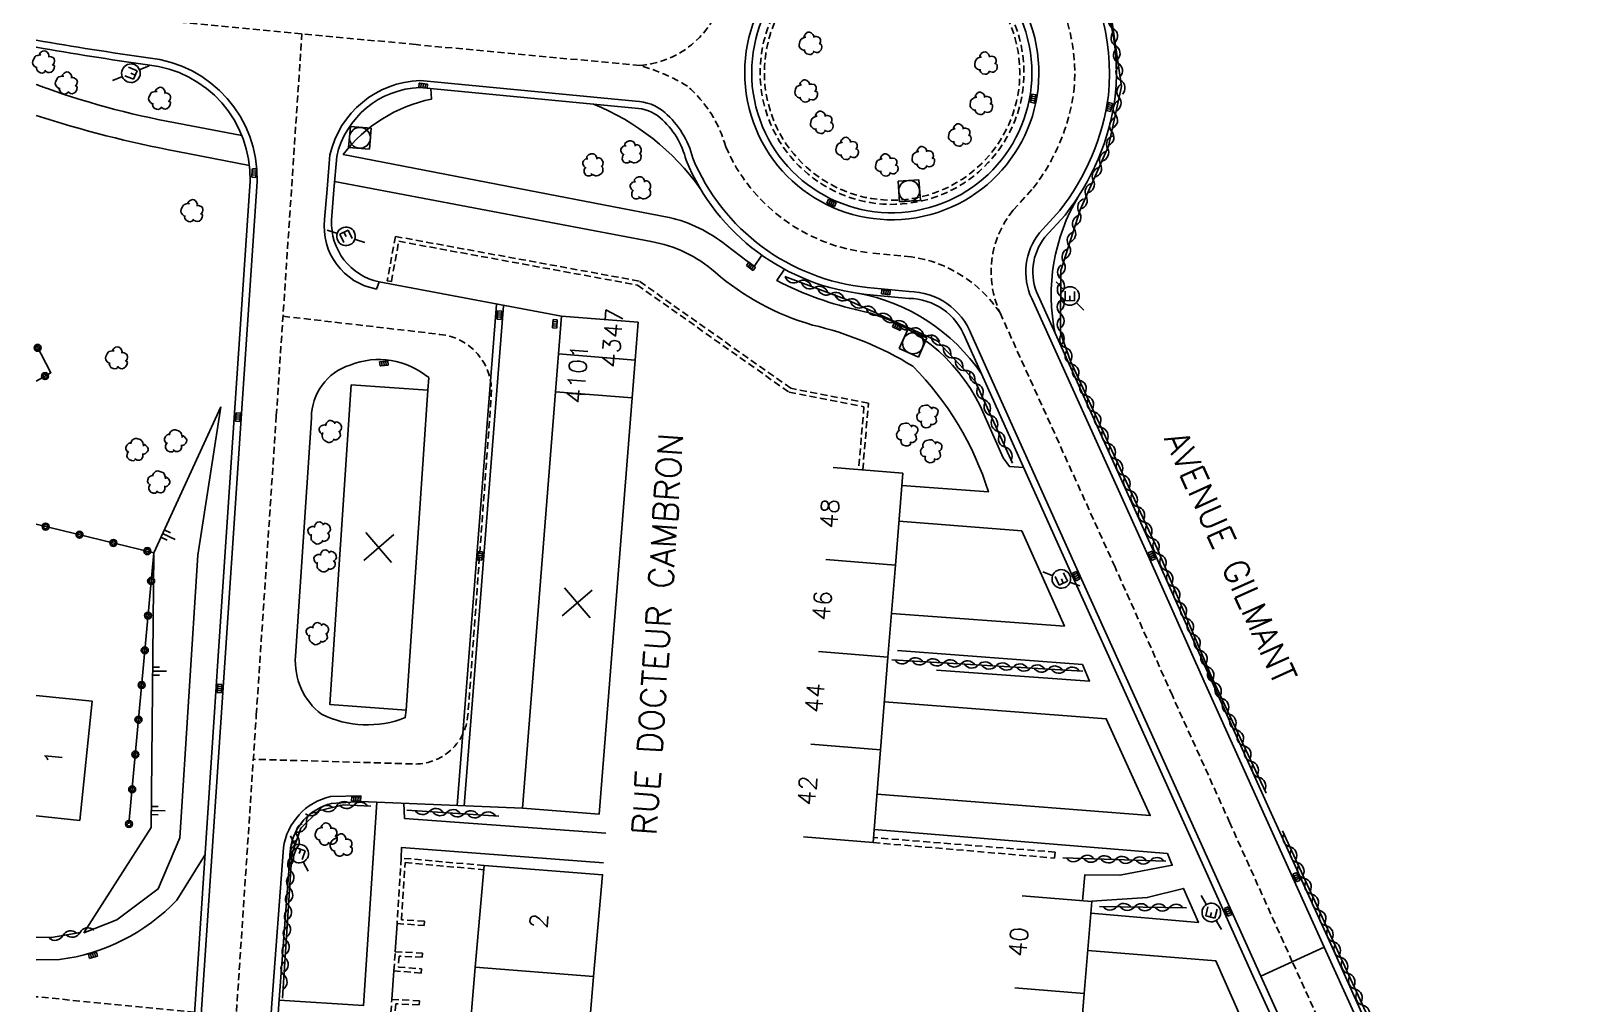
# Model space of a CAD drawing. Header units: millimetres. Extents: x 126000 to 127000, y 153000 to 154000.
# Drawn here: x 125999.6 to 126110.8, y 153495.6 to 153565.3 of the extents above; entities that cross this region are included whole.
import ezdxf
from ezdxf.enums import TextEntityAlignment as Align

# ---------------------------------------------------------------- set-up
doc = ezdxf.new("R2010")
doc.units = ezdxf.units.MM
doc.linetypes.add('DASHED', pattern=[0.75, 0.5, -0.25])
doc.layers.get('0').update_dxf_attribs({"linetype": 'CONTINUOUS'})
for name, color, linetype in [('W0001', 6, 'DASHED'), ('W0008', 7, 'CONTINUOUS'), ('W0100', 7, 'CONTINUOUS'), ('W0112', 1, 'DASHED'), ('W0211', 2, 'CONTINUOUS'), ('W0300', 7, 'CONTINUOUS'), ('W0310', 3, 'CONTINUOUS'), ('W0322', 7, 'CONTINUOUS'), ('W0334', 7, 'CONTINUOUS'), ('W0400', 7, 'CONTINUOUS'), ('W0420', 7, 'CONTINUOUS'), ('W0471', 7, 'CONTINUOUS'), ('W0984', 7, 'CONTINUOUS'), ('W0989', 7, 'CONTINUOUS'), ('W0991', 7, 'CONTINUOUS'), ('W1102', 7, 'CONTINUOUS')]:
    doc.layers.add(name, color=color, linetype=linetype)
doc.styles.get("Standard").update_dxf_attribs({"font": 'romans.shx', "width": 0.85})

# ---------------------------------------------------------------- blocks, each defined once
blk = doc.blocks.new('T400')
for p, q in [((-0.15, 0.3), (0.15, 0.3)), ((-0.15, -0.25), (-0.15, 0.3)), ((-0.15, 0.15), (0.15, 0.15)), ((-0.15, 0), (0.15, 0)), ((0.15, 0.3), (0.15, -0.25)), ((-0.15, -0.15), (0.15, -0.15)), ((-0.15, -0.25), (-0.15, -0.3)), ((-0.15, -0.3), (0.15, -0.3)), ((0.15, -0.3), (0.15, -0.25))]:
    blk.add_line(p, q)
blk = doc.blocks.new('T471')
for p, q in [((-0.333334, 0.333334), (-0.333334, -0.333334)), ((-0.333334, 0.333334), (0.333334, 0.333334)), ((-0.333334, 0), (0, 0)), ((0.500001, 0.500001), (1.000002, 1.000002)), ((-0.500001, -0.500001), (-1.000002, -1.000002)), ((-0.333334, -0.333334), (0.333334, -0.333334))]:
    blk.add_line(p, q)
blk.add_ellipse((0, 0), major_axis=(0.4714054636000732, 0.4714054636000732), ratio=1, start_param=5.497787143782138, end_param=11.78097245096172)
blk = doc.blocks.new('T420')
for p, q in [((0.7499999999708962, 0.75), (-0.7500000000291038, 0.75)), ((-0.7500000000291038, 0.75), (-0.7500000000291038, -0.75)), ((0.75, 0.75), (0.75, -0.75)), ((0.7499999999708962, -0.75), (-0.7500000000291038, -0.75))]:
    blk.add_line(p, q)
blk.add_ellipse((0, 0), major_axis=(-0.5303300858918937, 0.5303300858918937), ratio=0.9999999999925214, start_param=3.926990816990981, end_param=10.21017612417057)
blk = doc.blocks.new('T300')
for p, q in [((-0.7999991999999999, 0.5142852), (-0.8571420000000001, 0.3428568)), ((-0.8571420000000001, 0.3428568), (-0.8571420000000001, 0.1714284)), ((-0.8571420000000001, 0.1714284), (-0.7428564, 0.05714279999999999)), ((-0.6857135999999999, 0.6285708), (-0.7999991999999999, 0.5142852)), ((-0.7999991999999999, -0.05714279999999999), (-0.7428564, 0.05714279999999999)), ((-0.7428564, 0.05714279999999999), (-0.6857135999999999, 0.1142856)), ((-0.5714279999999999, 0.6857135999999999), (-0.6857135999999999, 0.6285708)), ((-0.4571423999999999, 0.6857135999999999), (-0.5714279999999999, 0.6857135999999999)), ((-0.285714, 0.6285708), (-0.4571423999999999, 0.6857135999999999)), ((-0.285714, 0.6285708), (-0.1714284, 0.7428564)), ((-0.2285712, 0.5714279999999999), (-0.285714, 0.6285708)), ((-0.1714284, 0.7428564), (-0.05714279999999999, 0.7999991999999999)), ((-0.05714279999999999, 0.7999991999999999), (0.05714279999999999, 0.7999991999999999)), ((0.05714279999999999, 0.7999991999999999), (0.2285712, 0.7428564)), ((0.2285712, 0.7428564), (0.3428568, 0.6285708)), ((0.3428568, 0.6285708), (0.3999996, 0.5142852)), ((0.4571423999999999, 0.4571423999999999), (0.3428568, 0.4571423999999999)), ((0.3999996, 0.5142852), (0.3999996, 0.4571423999999999)), ((0.5714279999999999, 0.3999996), (0.4571423999999999, 0.4571423999999999)), ((0.5714279999999999, 0.3999996), (0.6857135999999999, 0.285714)), ((0.6857135999999999, 0.285714), (0.7428564, 0.1714284)), ((0.7428564, 0.05714279999999999), (0.6857135999999999, -0.1714284)), ((0.7428564, 0.1714284), (0.7428564, 0.05714279999999999)), ((-0.7999991999999999, -0.1714284), (-0.7999991999999999, -0.05714279999999999)), ((-0.7999991999999999, -0.2285712), (-0.7999991999999999, -0.1714284)), ((-0.7428564, -0.3428568), (-0.7999991999999999, -0.2285712)), ((-0.6857135999999999, -0.3999996), (-0.7428564, -0.3428568)), ((-0.5142852, -0.4571423999999999), (-0.6857135999999999, -0.3999996)), ((-0.3999996, -0.4571423999999999), (-0.5142852, -0.4571423999999999)), ((-0.3999996, -0.4571423999999999), (-0.3428568, -0.4571423999999999)), ((-0.3428568, -0.4571423999999999), (-0.3428568, -0.3999996)), ((-0.3428568, -0.5142852), (-0.3428568, -0.4571423999999999)), ((-0.285714, -0.6285708), (-0.3428568, -0.5142852)), ((-0.1714284, -0.7428564), (-0.285714, -0.6285708)), ((-0.05714279999999999, -0.7999991999999999), (-0.1714284, -0.7428564)), ((0.05714279999999999, -0.7999991999999999), (-0.05714279999999999, -0.7999991999999999)), ((0.1714284, -0.7428564), (0.05714279999999999, -0.7999991999999999)), ((0.2285712, -0.6857135999999999), (0.1714284, -0.7428564)), ((0.285714, -0.4571423999999999), (0.2285712, -0.4571423999999999)), ((0.285714, -0.6285708), (0.2285712, -0.6857135999999999)), ((0.4571423999999999, -0.3999996), (0.285714, -0.4571423999999999)), ((0.3428568, -0.5142852), (0.285714, -0.6285708)), ((0.3428568, -0.5142852), (0.3428568, -0.4571423999999999)), ((0.5714279999999999, -0.3428568), (0.4571423999999999, -0.3999996)), ((0.6285708, -0.285714), (0.5714279999999999, -0.3428568)), ((0.6857135999999999, -0.1714284), (0.6285708, -0.285714))]:
    blk.add_line(p, q)
blk = doc.blocks.new('t310o')
at = {"color": 0, "linetype": 'Continuous'}
for centre, start, end in [((-0.4999987064074958, 0.3750017247803044), 216.8699, 323.1304), ((0.5000012935925042, -0.3749982752196956), 36.8699, 143.1303)]:
    blk.add_arc(centre, 0.625, start, end, dxfattribs=at)
blk = doc.blocks.new('t211o')
at = {"color": 0, "linetype": 'Continuous'}
for p, q in [((-0.2886658000061288, 0.5), (-0.2886658000061288, 0)), ((0, 1), (0, 0)), ((0.2886658000061288, 0.5), (0.2886658000061288, 0))]:
    blk.add_line(p, q, dxfattribs=at)
blk = doc.blocks.new('t322o')
at = {"color": 0, "linetype": 'Continuous'}
for radius in [0.25, 0.150337]:
    blk.add_circle((0, 0), radius, dxfattribs=at)
blk = doc.blocks.new('t991o')
at = {"color": 0, "linetype": 'Continuous'}
for p, q in [((-1, 1), (1, -1)), ((-1, -1), (1, 1))]:
    blk.add_line(p, q, dxfattribs=at)

msp = doc.modelspace()

# ---------------------------------------------------------------- linework, layer by layer
at = {"layer": 'W0001'}
for points in [[(126092.1254818241, 153493.950172016), (126090.005535337, 153498.5828809013), (126085.5327787733, 153508.5346497105), (126081.4099887479, 153517.6633053063), (126077.3077399471, 153526.8730732389), (126069.0673034979, 153545.0925967282, -0.286243816348175), (126070.0014970807, 153552.4608400888), (126071.434008993, 153554.0357813205, 0.1318250805702754), (126074.3546760991, 153560.9784265388, 0.2010475705900145), (126071.4521603149, 153570.5047268312, 0.07527855416345194), (126068.4113195113, 153573.2149236782, -0.3589691496142045), (126063.2072453501, 153581.4269910468), (126064.3504383522, 153595.0006336116), (126065.4657455641, 153608.7554792276), (126067.2342206985, 153629.7855823606, -0.01152301407674411), (126068.9780963349, 153649.3444184691)], [(126063.1496729372, 153580.3249370162, -0.2543915031012401), (126059.010439299, 153575.5323952013, 0.1059811489699411), (126052.2785211479, 153571.7213538837, 0.07918174039418503), (126048.517208475, 153566.14723496, -0.247516901034698), (126043.2602221362, 153562.8333177305), (126027.2305636698, 153564.3285724954), (126011.5090121494, 153565.8192730898), (126007.2075903897, 153566.2604321244, -0.01159543431329055), (126000, 153567.2503949292)], [(126010.9639545001, 153444.1003544526), (126012.2400768341, 153463.6338957485), (126014.3083272935, 153494.2709655186), (126015.7781712212, 153516.2807078228), (126017.2119501956, 153537.7219578962), (126019.0461927102, 153565.104605741, 0.3935278459927594)], [(126069.0673034979, 153545.0925967282, 0.2134632574279807), (126062.6940753562, 153549.1200980521), (126059.78330999, 153549.402265633, -0.2718493976646286), (126049.4097693792, 153557.0026849463, 0.1490013374721997), (126046.6627841489, 153561.3516527885, 0.06879055396727436), (126043.2602221362, 153562.8333177305)]]:
    msp.add_lwpolyline(points, format="xyb", dxfattribs=at)
at = {"layer": 'W0001', "flags": 128}
msp.add_lwpolyline([(126017.6898031337, 153544.8556267646), (126028.9158268118, 153543.5595042669, -0.4086178101089108), (126032.6174111531, 153539.1894320606), (126030.9401888286, 153516.273254513, -0.4211894415947664), (126026.7895631913, 153512.7739667248), (126015.5655969763, 153513.0975777888)], format="xyb", dxfattribs=at)
at = {"layer": 'W0001'}
msp.add_lwpolyline([(126014.3347001506, 153494.6658780506), (126000, 153496.0772445896)], dxfattribs=at)
at = {"layer": 'W0008'}
for points in [[(126109.2825, 153642.0534), (126097.8853, 153643.3455), (126083.3761141183, 153645.3119554392, 0.1016911629602481), (126074.8206, 153644.7295000001, 0.2937567961027519), (126070.3043, 153637.4281), (126069.7154630292, 153629.57692835), (126067.9472995719, 153608.5505315756), (126066.8319794725, 153594.7955270302), (126065.6838214097, 153581.1629320655, 0.3769730419742415), (126069.4564555209, 153575.5008079917, -0.08110499844343785), (126073.3685079167, 153572.0946047731, -0.2017887072768284), (126076.8274917467, 153560.6836546676, -0.133977803488562), (126073.338592148, 153552.4291359011), (126071.8940578843, 153550.8409769805, 0.2830869073643792), (126071.3322243873, 153546.1271590669), (126079.5794099335, 153527.8927133905), (126083.681934, 153518.6823274717), (126087.8020755862, 153509.5595360332), (126092.2987071381, 153499.6365799144), (126094.40856285, 153494.953200746, -0.01625804763356071)], [(126016.8034110419, 153463.6750721386), (126023.2673225066, 153463.0702654452), (126021.948725373, 153443.1377025611), (126008.4728870265, 153444.3186594899), (126009.7455715242, 153463.7995780119), (126011.8138834293, 153494.4375482558), (126013.2837346764, 153516.447400449), (126014.7175306412, 153537.8889039844), (126015.8310223893, 153554.5117620734, 0.3936194147358555), (126008.0416928726, 153563.3779169182, -0.008369664530098356), (126000, 153564.6510114259)], [(126089.8579809467, 153492.9212877481), (126087.7374531584, 153497.5552669484), (126083.3596575503, 153507.2892590535), (126079.1376793317, 153516.66731702), (126074.5767893388, 153526.7499951246), (126067.0172604282, 153543.5291573883, 0.306620738655455), (126062.5480199877, 153546.6325843652), (126059.5373761652, 153546.9244340947, -0.2754434327602749), (126047.0468945245, 153556.1968732277, 0.1551624071350079), (126045.0366807702, 153559.4659466073, 0.1723275204213076), (126042.9493139218, 153560.2762963265), (126027.5132010849, 153561.7600967537, 0.3396791969704065), (126021.0491965662, 153556.4264848102), (126020.8453223021, 153553.9577473952)], [(126020.8453223021, 153553.9577473952), (126020.675526979, 153551.8039485866, 0.3974432292206965), (126024.3863279849, 153546.8093849164), (126024.5890263388, 153547.3162790376), (126037.6529344131, 153544.8607591481)], [(126034.854311559, 153509.6040446572), (126023.2542180204, 153510.0678723678), (126023.2572505893, 153510.4847049523), (126021.0965131114, 153510.4276221918, 0.3098795647081695), (126017.7204294921, 153506.746940617), (126016.8955083769, 153495.6033784717), (126014.8429246505, 153464.5050518067, 0.2829779388446805), (126016.2239925804, 153463.2253692835)], [(126012.0995084917, 153506.2183348446), (126010.082429174, 153503.0074994233, -0.1737748489588022), (126001.6705612183, 153498.7440704885), (126000, 153498.714760247)]]:
    msp.add_lwpolyline(points, format="xyb", dxfattribs=at)
msp.add_lwpolyline([(126058.4612969038, 153572.4589670546, 35.28417534885705), (126059.6268511283, 153572.7159641789, 0.02834131703838709)], format="xyb", close=True, dxfattribs=at)
at = {"layer": 'W0008', "flags": 128}
msp.add_lwpolyline([(126026.5249840601, 153516.6233644716), (126026.4553236038, 153516.0913297222, -0.2124952124611866), (126020.4519189869, 153516.327387535, -0.2527288437515205), (126018.5875510138, 153520.4936701359), (126019.7318767309, 153537.5759878304, -0.3297638766081699), (126022.5020549508, 153541.3582159529, -0.277835324053953), (126028.1280739855, 153540.4546633383), (126028.0631322173, 153539.5505701037)], format="xyb", dxfattribs=at)
at = {"layer": 'W0100'}
for points in [[(126040.3346686624, 153509.1694719251), (126042.7001232626, 153539.000004192), (126042.9169378032, 153541.7191341697), (126043.1330200305, 153544.4227761975), (126037.6529344131, 153544.8607591481), (126037.4368117319, 153542.1566109723), (126037.2198612258, 153539.4357758343), (126034.854311559, 153509.6040446572)], [(126028.0631322173, 153539.5505701037), (126026.5249840601, 153516.6233644716), (126021.0377629888, 153517.0272658998), (126022.5787918684, 153539.9315929079)], [(126032.1020969306, 153505.4821806687), (126031.4482955992, 153498.1907128824), (126030.9468862454, 153492.1357617216), (126030.4413074979, 153486.1761755237), (126029.9839242081, 153480.1116344886), (126029.3786932603, 153473.0410614461), (126037.8656214206, 153472.3824910153), (126038.4708523684, 153479.4530640578), (126038.9282356582, 153485.5176050929), (126039.4338144057, 153491.4771912908), (126039.9352237594, 153497.5321424516), (126040.5890250909, 153504.8236102379)]]:
    msp.add_lwpolyline(points, close=True, dxfattribs=at)
for points in [[(126057.1138334024, 153534.010229512), (126062.0975911332, 153533.6075470891), (126061.5644956759, 153527.0097458055), (126061.0314002186, 153520.4119445219), (126060.4992702358, 153513.7699863547), (126059.967140253, 153507.1280281876), (126054.9833825221, 153507.5307106104)], [(126000, 153509.040007307), (126003.1329401712, 153508.7168956961), (126004.0293248268, 153517.2603297363), (126000, 153517.6758887845)], [(126070.6499874522, 153503.3109604483), (126075.6335884594, 153502.9063430305), (126075.0979313381, 153496.3087492272), (126074.5622742168, 153489.7111554239), (126074.0275654253, 153483.0694043656), (126073.4928566337, 153476.4276533072), (126068.5092556265, 153476.8322707251)]]:
    msp.add_lwpolyline(points, dxfattribs=at)
at = {"layer": 'W0112'}
for points in [[(126058.8289735612, 153571.4408008157, 51.34197711209075), (126059.5457048557, 153571.6076119684, 0.01947723979964351)], [(126058.9311969311, 153571.1577249611, 60.16882858904796), (126059.5229936331, 153571.2974063004, 0.01661990142487249)]]:
    msp.add_lwpolyline(points, format="xyb", close=True, dxfattribs=at)
for points in [[(126059.228587594, 153533.8393595806), (126059.6369862995, 153538.6181001776), (126054.0707058221, 153539.6907888443), (126043.2018753498, 153547.3786679513), (126025.7434713271, 153550.5773665504), (126025.1602808505, 153547.3943298727), (126025.4553688383, 153547.3402643617), (126025.9844938039, 153550.2282130517), (126043.082686076, 153547.0955118267), (126053.9503401118, 153539.4084648518), (126059.3150840855, 153538.3746146742), (126058.9295588898, 153533.8635207878)], [(126059.967140253, 153507.1280281876), (126072.9597687035, 153506.0118249953), (126073.0189219679, 153506.4429407005), (126059.9958439706, 153507.4863032296)], [(126032.1020969306, 153505.4821806687), (126026.1619678123, 153506.0141412671), (126025.8612450331, 153501.31718184), (126027.8034566428, 153501.1884609275), (126027.823295749, 153501.4878042252), (126026.1797573805, 153501.5967304397), (126026.4416938412, 153505.6878901859), (126032.0753044336, 153505.1833794585)]]:
    msp.add_lwpolyline(points, dxfattribs=at)
for points in [[(126027.596345401, 153497.7772230022), (126025.6366283163, 153497.9289038436), (126025.7244328942, 153499.2940135008), (126027.6755889366, 153499.2055129454), (126027.6619955096, 153498.9058210724), (126026.0049185216, 153498.9809827871), (126025.9550170605, 153498.205158017), (126027.619495968, 153498.0763284204)], [(126027.1937857408, 153491.8074119499), (126025.2166588661, 153491.9342004389), (126025.4883884326, 153495.8891567032), (126027.4607402161, 153495.7876492051), (126027.4453210598, 153495.4880457178), (126025.7674697491, 153495.5743966873), (126025.5366105811, 153492.2142989095), (126027.2129845984, 153492.1067969927)]]:
    msp.add_lwpolyline(points, close=True, dxfattribs=at)
at = {"layer": 'W0211'}
for points in [[(126013.241621028, 153538.3621467802), (126008.4276887126, 153527.9090459908), (126008.2394938201, 153508.1976644651), (126003.4335775839, 153500.6652105634)], [(126013.241621028, 153538.3621467802), (126011.5933926235, 153527.7232837011), (126010.2972663642, 153507.4726711985), (126008.7451132353, 153503.8025946128), (126005.7856353235, 153501.5872033178), (126003.4335775839, 153500.6652105634)]]:
    msp.add_lwpolyline(points, dxfattribs=at)
at = {"layer": 'W0310'}
for points in [[(126088.1366018239, 153510.671687586), (126084.2444086685, 153518.97029118), (126080.3126414155, 153528.2064585003), (126074.1210644024, 153541.6367257393), (126073.3998954697, 153543.6572997197), (126073.4305461119, 153548.1321547552), (126074.8002548486, 153552.4958652023), (126076.8408777115, 153557.0421367771), (126077.7564972409, 153561.322182884), (126076.917108074, 153567.2196198329), (126073.9552055441, 153572.6330411377), (126067.8538325605, 153579.7698649001), (126066.7970624733, 153582.9305426807), (126067.6658137769, 153594.8244359025), (126068.8831499646, 153610.4554636722), (126070.2987043597, 153627.5523932828)], [(126069.9547554135, 153534.3272319669), (126067.2893894012, 153540.2057319142), (126064.5588357622, 153543.0856102075), (126058.1031464465, 153546.043985701), (126053.6388531303, 153547.7022427637)], [(126075.0012418758, 153519.4186294037), (126061.3102065741, 153520.2231981944)], [(126023.9839746529, 153509.7361612626), (126022.0287240313, 153509.8216828213), (126020.2231491628, 153509.4060157737), (126018.9624267414, 153508.1659498779), (126018.3300496956, 153506.3031139533), (126017.6578992696, 153495.9773802721)], [(126033.1556273648, 153509.0268828613), (126026.5663997243, 153509.4580461959)], [(126089.3061569685, 153507.9674831681), (126096.0875044502, 153493.2076200189), (126099.6346192083, 153485.4587219003), (126101.5411273357, 153480.5065014791), (126103.1463403359, 153474.8975353717), (126104.2406596241, 153468.4620006312), (126104.5074525419, 153460.5830310165), (126105.3229126604, 153457.8897464205), (126107.5378904862, 153456.1383507282), (126110.5840060528, 153455.8722741316), (126123.4739253517, 153461.6769750615), (126131.3385225561, 153465.3175712699), (126136.4654009439, 153468.5083739019), (126140.3207817519, 153473.1329436295), (126142.0962442218, 153479.288032082), (126142.3380702038, 153482.2754889946)], [(126073.5704532447, 153506.025112625), (126080.9381271562, 153505.7869774053)], [(126076.1894047808, 153502.5449864905), (126082.4262274536, 153502.4411649173)], [(126003.1518284692, 153500.6783572891), (126001.1153954267, 153500.3165161039), (126000, 153500.355019624)]]:
    msp.add_lwpolyline(points, dxfattribs=at)
at = {"layer": 'W0322'}
for points in [[(126000, 153540.1997491846), (126001.0606904402, 153540.8006605373), (126000, 153542.8241059884)], [(126000, 153529.9434679959), (126008.4276887126, 153527.9090459908), (126006.6574839997, 153508.4592439526)]]:
    msp.add_lwpolyline(points, dxfattribs=at)
at = {"layer": 'W0334'}
for points in [[(126070.2190976359, 153629.59916375), (126068.4456035903, 153608.5093774291), (126067.3302809025, 153594.7543409797), (126066.180997862, 153581.1083886428, 0.3820884355488507), (126069.6549263088, 153575.9658116347, -0.08225938743038703), (126073.7533171346, 153572.4138568143, -0.2019101585342701), (126077.324024782, 153560.6244252061, -0.1343480371593384), (126073.7204724077, 153552.1058938911), (126072.2756702361, 153550.5174404256, 0.2821195766452976), (126071.7868979449, 153546.3351895697), (126080.0355685651, 153528.0974604096), (126084.1381479078, 153518.8869503931), (126088.2576276062, 153509.7656245023), (126092.754582793, 153499.8419512542), (126094.8622836022, 153495.1633554589, -0.01626059921547119), (126101.2945956986, 153480.4334260034, -0.1036216111015724), (126104.2320112872, 153459.8469976524, 0.1425569151355981), (126105.3641721298, 153457.4016486171, 0.3043901661208865), (126111.1696169283, 153455.8384146577), (126123.6216199356, 153461.5267643947), (126130.5659971555, 153464.7028222709, 0.1622596396287887), (126140.1773507091, 153472.6924494716, 0.1348548476668401), (126142.5234304811, 153482.4090103629), (126143.0270467472, 153482.284603185)], [(126007.9863547964, 153444.5411244247), (126009.2467069814, 153463.8332554214), (126011.315006712, 153494.4710452612), (126012.7848488445, 153516.4807610056), (126013.0048588982, 153519.7708709296), (126014.2186579285, 153537.9224604334), (126015.3315004722, 153554.5356268276, 0.3936415764569223), (126007.9819177739, 153562.8813976481, -0.008290133336171967), (126000, 153564.1433842937)], [(126000, 153561.4749667934, -0.0009681379863533033), (126000.8172476354, 153561.1722155838, 0.04304632258501381), (126010.6013226481, 153558.6139080871), (126014.7408183724, 153557.8195796511)], [(126097.7809950191, 153444.1071998346), (126098.0474097136, 153454.9019030635), (126098.2187037785, 153461.4760680775, 0.08660111347300442), (126096.1633028821, 153476.5392955175, 0.02959830321407022), (126093.1819612709, 153484.3145956463), (126089.4026594856, 153492.7146844813), (126087.2821170716, 153497.3486956423), (126082.9036917284, 153507.0840879573), (126078.68193573, 153516.4616523202), (126074.1209191779, 153526.5446115896), (126066.5556395094, 153543.3365382598, 0.3087499349312949), (126062.5214465323, 153546.1328165637), (126059.4880467876, 153546.4268722365, -0.2761304197810825), (126046.5703934991, 153556.0406161961, 0.1567777747991174), (126044.7101537828, 153559.087290924, 0.173778990574972), (126042.918782644, 153559.7769264487), (126027.498574492, 153561.2591980338, 0.3382753243365162), (126021.5364794831, 153556.3144345326), (126021.3436260103, 153553.9165962784), (126021.1731926272, 153551.754659797, 0.3694445121954331), (126024.5890263385, 153547.3162790376)], [(126028.2753344011, 153561.1845317822), (126028.3292619455, 153560.4172028625, 0.1832446568952849), (126022.0135645883, 153556.457024919), (126035.9608285627, 153553.760218848), (126045.3614137197, 153551.9452319429, -0.109632130448979), (126049.4318730971, 153549.9598863163), (126051.4504736286, 153548.4164809081), (126052.0071990645, 153549.2287021715)], [(126047.579414182, 153554.0246736617, 0.1424298962923978), (126039.9353313665, 153560.0637114689, 0.1424298962923978)], [(126015.2841876409, 153555.6704805059), (126010.1288738957, 153556.6637679188, -0.03134114333806339), (126000, 153559.2548084554)], [(126062.026371131, 153532.726100031), (126068.2304891541, 153532.2689634064, 0.120415910586952), (126062.8147458533, 153541.2770731444, 0.07953745544276408), (126055.623288528, 153544.2281242036, -0.1090290297422527), (126048.6446677508, 153548.0165456542, 0.1408877699598718), (126044.0620102136, 153550.2086239941), (126021.3917019727, 153554.5143474112)], [(126074.6857366744, 153553.4583730335, 0.1887137714103675), (126073.0227253779, 153543.6027873378, 0.1953882400984634)], [(126053.610100609, 153548.2335655761), (126053.0736708107, 153547.4112198682, 0.06678306511411929), (126059.0894080849, 153545.2531669918, -0.2239642564101571), (126067.6495466814, 153538.4283642388), (126069.2924099576, 153534.7103763615), (126069.7315070685, 153534.0917996911), (126070.753622666, 153534.0186771343)], [(126067.7276217532, 153540.7352014705, 0.2020013556036918), (126058.8784204446, 153546.5007123649, 0.2020013556036918)], [(126023.2542180204, 153510.0678723678), (126021.1616833845, 153509.9291694224, 0.3053166115651166), (126018.217783856, 153506.6927202827), (126017.3942913575, 153495.5684568065), (126015.3479281205, 153464.5643756541, 0.2666875092282246), (126016.321256718, 153463.7158177391), (126016.8034110419, 153463.6750721386), (126015.4423716158, 153443.7078877587)]]:
    msp.add_lwpolyline(points, format="xyb", dxfattribs=at)
msp.add_lwpolyline([(126058.6315956908, 153571.9873774881, 40.87631822105083), (126059.5892712985, 153572.2026727353, 0.02446404283752277)], format="xyb", close=True, dxfattribs=at)
for points in [[(126032.990815248, 153545.7062023589), (126031.5952721057, 153528.0204311077), (126030.1797392141, 153509.7909566145)], [(126033.4848981944, 153545.6115187817), (126032.0937714776, 153527.9817222432), (126030.6796920794, 153509.7709660867)], [(126061.8195609496, 153530.1665350196), (126070.6202439419, 153529.4649857916), (126073.6811257028, 153522.6427551875), (126061.2846723285, 153523.5465408292)], [(126061.7230750909, 153520.8879781038), (126074.9652940455, 153519.8931620617), (126075.46276895, 153518.6959098663), (126064.5170696265, 153519.4789494365)], [(126060.7748941338, 153517.2102781245), (126076.6755530909, 153516.0077361651), (126079.8267862541, 153509.056324161), (126060.2451354293, 153510.5979178607)], [(126024.4026079939, 153510.0219541956), (126023.4488162275, 153495.4414723724), (126017.4129760252, 153495.8208612497)], [(126026.3545813704, 153509.9439048817), (126026.4022243379, 153508.8614725689), (126040.8243781573, 153507.7916263005)], [(126060.0415909615, 153508.0573095803), (126081.0523628852, 153506.354461333), (126081.4042641281, 153505.4993924205), (126077.6490357084, 153504.7861925845), (126075.133223736, 153504.8063910851), (126074.9832461844, 153502.95914417)], [(126040.6570297902, 153505.6812113005), (126026.1900957029, 153506.7785892782), (126026.1619678123, 153506.0141412671)], [(126075.6347138134, 153502.9202625232), (126079.6119817841, 153503.1854395386), (126082.199398152, 153503.8348994214), (126083.2801982066, 153501.3959771816), (126075.565898055, 153502.0726123191)], [(126025.8612450331, 153501.31718184), (126025.7244328942, 153499.2940135008)], [(126087.7374531584, 153497.5552669484), (126092.2987071381, 153499.6365799144)], [(126075.3483154673, 153499.392686159), (126084.5361274497, 153498.6425731182), (126087.5628811265, 153491.8009736246), (126074.8167176087, 153492.8450895746)], [(126025.6366283163, 153497.9289038436), (126025.4883884326, 153495.8891567032)]]:
    msp.add_lwpolyline(points, dxfattribs=at)
at = {"layer": 'W1102'}
for p, q in [((126042.9168974439, 153541.7186280141), (126037.4368117318, 153542.1566109721)), ((126042.7000281885, 153538.9988052221), (126037.2198612258, 153539.4357758342)), ((126056.580737945, 153527.4124282282), (126061.5644956759, 153527.0097458054)), ((126056.0476430606, 153520.8146268983), (126061.0314002186, 153520.4119445217)), ((126055.5155107861, 153514.1726689164), (126060.4992702357, 153513.7699863546)), ((126070.1143303308, 153496.7133666449), (126075.097931338, 153496.3087492271))]:
    msp.add_line(p, q, dxfattribs=at)
at = {"layer": 'W1102', "flags": 128}
msp.add_lwpolyline([(126039.9352237594, 153497.5321424516), (126031.4482955992, 153498.1907128824)], dxfattribs=at)

# ---------------------------------------------------------------- block references
at = {"layer": 'W0211'}
for p, rotation in [((126009.0586165733, 153529.2790595445), 245.2726660759335), ((126008.346617817, 153519.4177456625), 269.4529837781932), ((126008.2511469261, 153509.4182014075), 269.4529837781932)]:
    msp.add_blockref('t211o', p, dxfattribs=dict(at, rotation=rotation))
at = {"layer": 'W0300'}
for p, rotation in [((126055.4076249958, 153564.4177104501), 183.9612916612559), ((126000.5014703261, 153563.0880267326), 170.5954341296919), ((126067.9896834894, 153563.0027057175), 183.9612916612559), ((126002.1328665302, 153561.5778602897), 170.5954341296919), ((126055.1074097958, 153561.0119782464), 183.9612916612559), ((126008.8158585199, 153560.4792153398), 170.5954341296919), ((126067.6522131467, 153560.1199764815), 183.9612916612559), ((126056.2216616662, 153558.7608000505), 183.9612916612559), ((126066.106182037, 153557.8514499096), 183.9612916612559), ((126042.659143022, 153556.4979597588), 313.5369834856619), ((126058.041228712, 153556.8851211532), 183.9612916612559), ((126039.9260233984, 153555.5666712734), 313.5369834856619), ((126060.8792848522, 153555.7091663476), 183.9612916612559), ((126063.4947383956, 153556.2251381905), 183.9612916612559), ((126043.3347046379, 153553.9196620271), 313.5369834856619), ((126011.1238256101, 153552.4258080633), 169.0943153872019), ((126005.7291990253, 153541.8750497825), 169.0943153872019), ((126063.869915986, 153537.7931762541), 114.5193749850629), ((126021.0438433018, 153536.5584533914), 248.4218308222393), ((126062.4208650883, 153536.49988635), 114.5193749850629), ((126007.2295499712, 153535.346071246), 86.17937407815586), ((126009.9919581766, 153535.9697311908), 86.17937407815586), ((126064.1456698727, 153535.3004927133), 114.5193749850629), ((126008.7926829889, 153533.0140338173), 86.17937407815586), ((126020.2396273145, 153529.2823950597), 248.4218308222393), ((126020.6709312619, 153527.2781336608), 248.4218308222393), ((126020.111658928, 153522.0665283576), 248.4218308222393), ((126020.7380099626, 153507.7345542884), 175.7901846157489), ((126021.8140241384, 153506.9512217005), 175.7901846157489)]:
    msp.add_blockref('T300', p, dxfattribs=dict(at, rotation=rotation))
at = {"layer": 'W0310'}
for p, rotation in [((126077.1642671404, 153565.4831130162), 98.10056750567992), ((126077.3404059377, 153564.2455851886), 98.10056750567992), ((126077.5165447353, 153563.008057361), 98.10056750567992), ((126077.6926835327, 153561.7705295334), 98.10056750567992), ((126077.5897413009, 153560.5426854086), 77.92486790485691), ((126077.3282486021, 153559.3203427527), 77.92486790485691), ((126077.0667559033, 153558.0980000968), 77.92486790485691), ((126076.77116244, 153556.8868192204), 65.82676976152788), ((126076.2592914051, 153555.7464297941), 65.82676976152788), ((126075.7474203702, 153554.6060403678), 65.82676976152788), ((126075.2355493353, 153553.4656509415), 65.82676976152788), ((126074.7442516728, 153552.3174465091), 72.57364372961491), ((126074.3699020294, 153551.1248181745), 72.57364372961491), ((126073.9955523862, 153549.9321898398), 72.57364372961491), ((126073.6212027428, 153548.7395615052), 72.57364372961491), ((126073.4263448897, 153547.5187953372), 89.60755712532692), ((126054.6106690076, 153547.3412627769), 159.6225387641469), ((126055.7824428035, 153546.9060086313), 159.6225387641469), ((126073.4177831814, 153546.2688246587), 89.60755712532692), ((126056.9542165994, 153546.4707544857), 159.6225387641469), ((126058.1253000585, 153546.0338336166), 155.3799713403329), ((126059.2616632283, 153545.5130853604), 155.3799713403329), ((126060.3980263981, 153544.9923371043), 155.3799713403329), ((126061.534389568, 153544.4715888481), 155.3799713403329), ((126073.4092214729, 153545.0188539802), 89.60755712532692), ((126062.6707527378, 153543.9508405921), 155.3799713403329), ((126063.8071159076, 153543.4300923359), 155.3799713403329), ((126073.4006597644, 153543.7688833017), 89.60755712532692), ((126064.8499521778, 153542.7785736293), 133.4754020377059), ((126073.7825668016, 153542.5851296619), 109.6421384268909), ((126065.7100060501, 153541.8714863475), 133.4754020377059), ((126066.5700599224, 153540.9643990657), 133.4754020377059), ((126074.2228002644, 153541.4160485498), 114.7504890975669), ((126067.3738484291, 153540.0194564124), 114.3899772420729), ((126074.7461346266, 153540.2808740498), 114.7504890975669), ((126067.8900298259, 153538.8810115233), 114.3899772420729), ((126075.2694689887, 153539.1456995498), 114.7504890975669), ((126068.4062112229, 153537.7425666341), 114.3899772420729), ((126075.792803351, 153538.0105250498), 114.7504890975669), ((126068.9223926197, 153536.6041217451), 114.3899772420729), ((126076.3161377131, 153536.8753505499), 114.7504890975669), ((126069.4385740166, 153535.4656768559), 114.3899772420729), ((126076.8394720754, 153535.74017605), 114.7504890975669), ((126077.3628064377, 153534.60500155), 114.7504890975669), ((126077.8861407998, 153533.4698270501), 114.7504890975669), ((126078.4094751619, 153532.3346525501), 114.7504890975669), ((126078.9328095242, 153531.1994780502), 114.7504890975669), ((126079.4561438864, 153530.0643035502), 114.7504890975669), ((126079.9794782486, 153528.9291290503), 114.7504890975669), ((126080.4905542149, 153527.7885211508), 113.0590911865379), ((126080.9801545526, 153526.6383944146), 113.0590911865379), ((126081.4697548901, 153525.4882676784), 113.0590911865379), ((126081.9593552278, 153524.3381409421), 113.0590911865379), ((126082.4489555654, 153523.1880142059), 113.0590911865379), ((126082.9385559031, 153522.0378874696), 113.0590911865379), ((126083.4281562406, 153520.8877607334), 113.0590911865379), ((126083.9177565783, 153519.7376339973), 113.0590911865379), ((126062.5227702243, 153520.1519405541), 176.6368182929669), ((126063.7706173895, 153520.078609439), 176.6368182929669), ((126065.0184645546, 153520.005278324), 176.6368182929669), ((126066.2663117198, 153519.9319472089), 176.6368182929669), ((126067.514158885, 153519.8586160939), 176.6368182929669), ((126068.7620060501, 153519.7852849789), 176.6368182929669), ((126070.0098532152, 153519.7119538639), 176.6368182929669), ((126071.2577003804, 153519.6386227489), 176.6368182929669), ((126072.5055475455, 153519.5652916338), 176.6368182929669), ((126073.7533947107, 153519.4919605187), 176.6368182929669), ((126084.421065896, 153518.5936376469), 115.1274153115159), ((126084.9518567429, 153517.4619304954), 115.1274153115159), ((126085.4826475897, 153516.3302233438), 115.1274153115159), ((126086.0134384365, 153515.1985161922), 115.1274153115159), ((126086.5442292834, 153514.0668090406), 115.1274153115159), ((126087.0750201302, 153512.9351018891), 115.1274153115159), ((126087.6058109771, 153511.8033947375), 115.1274153115159), ((126019.3747158849, 153508.5714837983), 224.5267472995426), ((126020.2815449675, 153509.4194592548), 192.9643620622419), ((126021.4996822121, 153509.6998904464), 192.9643620622419), ((126022.7351686513, 153509.7907833323), 177.4955112731709), ((126028.1662973232, 153509.3533575705), 176.2562119588509), ((126029.4136298336, 153509.2717388933), 176.2562119588509), ((126030.6609623441, 153509.1901202159), 176.2562119588509), ((126018.746509393, 153507.5299075104), 251.2491875835988), ((126031.9082948544, 153509.1085015386), 176.2562119588509), ((126018.3446932779, 153506.3462505459), 251.2491875835988), ((126089.8280187589, 153506.8316309454), 294.6761860218994), ((126018.2518122644, 153505.1012120466), 266.2756035867862), ((126074.8198008261, 153505.9847316765), 358.1487515745539), ((126076.0691484074, 153505.944350728), 358.1487515745539), ((126077.3184959887, 153505.9039697795), 358.1487515745539), ((126078.56784357, 153505.863588831), 358.1487515745539), ((126090.3498805494, 153505.6957787228), 294.6761860218994), ((126079.8171911514, 153505.8232078825), 358.1487515745539), ((126090.8717423398, 153504.5599265001), 294.6761860218994), ((126018.1706157486, 153503.853851984), 266.2756035867862), ((126091.3936041302, 153503.4240742775), 294.6761860218994), ((126018.0894192329, 153502.6064919214), 266.2756035867862), ((126077.4392316246, 153502.5241811869), 359.046311092073), ((126091.9154659206, 153502.2882220549), 294.6761860218994), ((126018.0082227172, 153501.3591318587), 266.2756035867862), ((126078.6890584683, 153502.5033758833), 359.046311092073), ((126079.9388853121, 153502.4825705797), 359.046311092073), ((126081.1887121559, 153502.4617652762), 359.046311092073), ((126092.4373277111, 153501.1523698322), 294.6761860218994), ((126001.9211054101, 153500.4596777249), 190.0753789843298), ((126003.1518284692, 153500.6783572891), 190.0753789843298), ((126017.9270262014, 153500.1117717961), 266.2756035867862), ((126092.9591895016, 153500.0165176096), 294.6761860218994), ((126017.8458296857, 153498.8644117335), 266.2756035867862), ((126093.481051292, 153498.880665387), 294.6761860218994), ((126017.76463317, 153497.6170516709), 266.2756035867862), ((126094.0029130825, 153497.7448131643), 294.6761860218994), ((126094.5247748729, 153496.6089609417), 294.6761860218994), ((126095.0466366633, 153495.473108719), 294.6761860218994)]:
    msp.add_blockref('t310o', p, dxfattribs=dict(at, rotation=rotation))
at = {"layer": 'W0322'}
for p, rotation in [((126000.1215621684, 153542.592205702), 117.663535733373), ((126000.6454646105, 153540.5654232753), 29.53278923631387), ((126000.6804126975, 153529.7792181509), 346.4285871090703), ((126003.1106082005, 153529.1925753148), 346.4285871090703), ((126005.5408037035, 153528.6059324788), 346.4285871090703), ((126007.9709992066, 153528.0192896427), 346.4285871090703), ((126008.2436732947, 153525.8872100853), 264.7996083130656), ((126008.017074824, 153523.3975006378), 264.7996083130656), ((126007.7904763533, 153520.9077911902), 264.7996083130656), ((126007.5638778826, 153518.4180817427), 264.7996083130656), ((126007.3372794119, 153515.9283722952), 264.7996083130656), ((126007.1106809412, 153513.4386628477), 264.7996083130656), ((126006.8840824704, 153510.9489534001), 264.7996083130656), ((126006.6574839997, 153508.4592439526), 206.9473545887569)]:
    msp.add_blockref('t322o', p, dxfattribs=dict(at, rotation=rotation))
at = {"layer": 'W0400'}
for p, rotation in [((126027.7328508642, 153561.381417544), 264.5092980615339), ((126071.4424117801, 153560.4649421744), 169.0773602936083), ((126076.911749809, 153559.8523810789), 166.5000925220589), ((126015.6268077104, 153555.1235429287), 176.1359126870439), ((126056.9888855684, 153552.9893036146), 65.97057193373713), ((126051.2182591211, 153548.4389920717), 52.5987682181119), ((126060.8872636393, 153546.5777196769), 264.4630870403019), ((126033.1964585346, 153544.945288697), 355.4410671944964), ((126037.1705915231, 153544.3130012942), 355.4410671944964), ((126061.7031759249, 153544.1048745864), 66.13407095917894), ((126024.9232148676, 153541.4749965656), 276.2915436128839), ((126014.4685360178, 153537.6312965166), 176.1359126870439), ((126031.8072760184, 153527.6890219482), 355.4882715588956), ((126079.9403122929, 153527.6792914447), 204.3395731872559), ((126074.5247268344, 153526.2347592606), 204.3395731872559), ((126013.1540745249, 153518.1714317988), 176.1379292107569), ((126022.9149733457, 153510.2459739981), 267.7102580299739), ((126090.313023061, 153504.6450246985), 204.1592675954599), ((126085.4046401497, 153502.1941802388), 204.1592675954599), ((126004.0763555765, 153499.052383895), 286.7553631471869)]:
    msp.add_blockref('T400', p, dxfattribs=dict(at, rotation=rotation))
at = {"layer": 'W0420'}
for p, rotation in [((126023.2037653129, 153557.6493487625), 265.2790894633736), ((126062.5556029444, 153553.847379436), 183.9612916612559), ((126062.8343434209, 153542.9177988111), 336.1340709591789)]:
    msp.add_blockref('T420', p, dxfattribs=dict(at, rotation=rotation))
at = {"layer": 'W0471'}
for p, rotation in [((126006.795188609, 153562.2791343688), 157.1011053497999), ((126022.205524605, 153550.5839350316), 296.9473545887569), ((126074.0687829488, 153546.3084766038), 89.60755712532692), ((126073.4561578578, 153526.0296433122), 114.3395731872559), ((126018.8582557424, 153506.3380782514), 251.2491875835989), ((126084.2031322975, 153502.1133103984), 75.49911752249291)]:
    msp.add_blockref('T471', p, dxfattribs=dict(at, rotation=rotation))
at = {"layer": 'W0991'}
for p, rotation in [((126024.5518879642, 153528.2774786897), 355.7901846156923), ((126038.7772174108, 153524.3020244247), 355.4661364337737)]:
    msp.add_blockref('t991o', p, dxfattribs=dict(at, rotation=rotation))

# ---------------------------------------------------------------- texts
at = {"layer": 'W0984'}
for s, p in [('4347', (126041.2900399913, 153543.2875965451)), ('4101', (126038.7765090058, 153540.730773932))]:
    msp.add_text(s, height=1.25, rotation=85.43048356255667, dxfattribs=at).set_placement(p, align=Align.MIDDLE)
at = {"layer": 'W0989'}
for s, rotation, p in [('RUE DOCTEUR CAMBRON', 86.16138443213599, (126044.5194463708, 153522.0689135991)), ('AVENUE GILMANT', 294.1568999449111, (126085.5824041992, 153527.5573593815))]:
    msp.add_text(s, height=1.75, rotation=rotation, dxfattribs=at).set_placement(p, align=Align.MIDDLE)
at = {"layer": 'W0991'}
for s, rotation, p in [('48', 85.1547227206934, (126056.8472856737, 153530.7113288702)), ('46', 85.1547227206934, (126056.3141905029, 153524.1135275634)), ('44', 85.1547227206934, (126055.7815769234, 153517.4936479075)), ('1', 84.01039064448933, (126001.2450584042, 153513.2295406059)), ('42', 85.1547227206934, (126055.2494466542, 153510.8516897635)), ('2', 85.05304436671858, (126036.0186603451, 153501.5071615602)), ('40', 85.1547227206934, (126070.3821588915, 153500.0121635467))]:
    msp.add_text(s, height=1.25, rotation=rotation, dxfattribs=at).set_placement(p, align=Align.MIDDLE)

doc.saveas('drawing.dxf')
